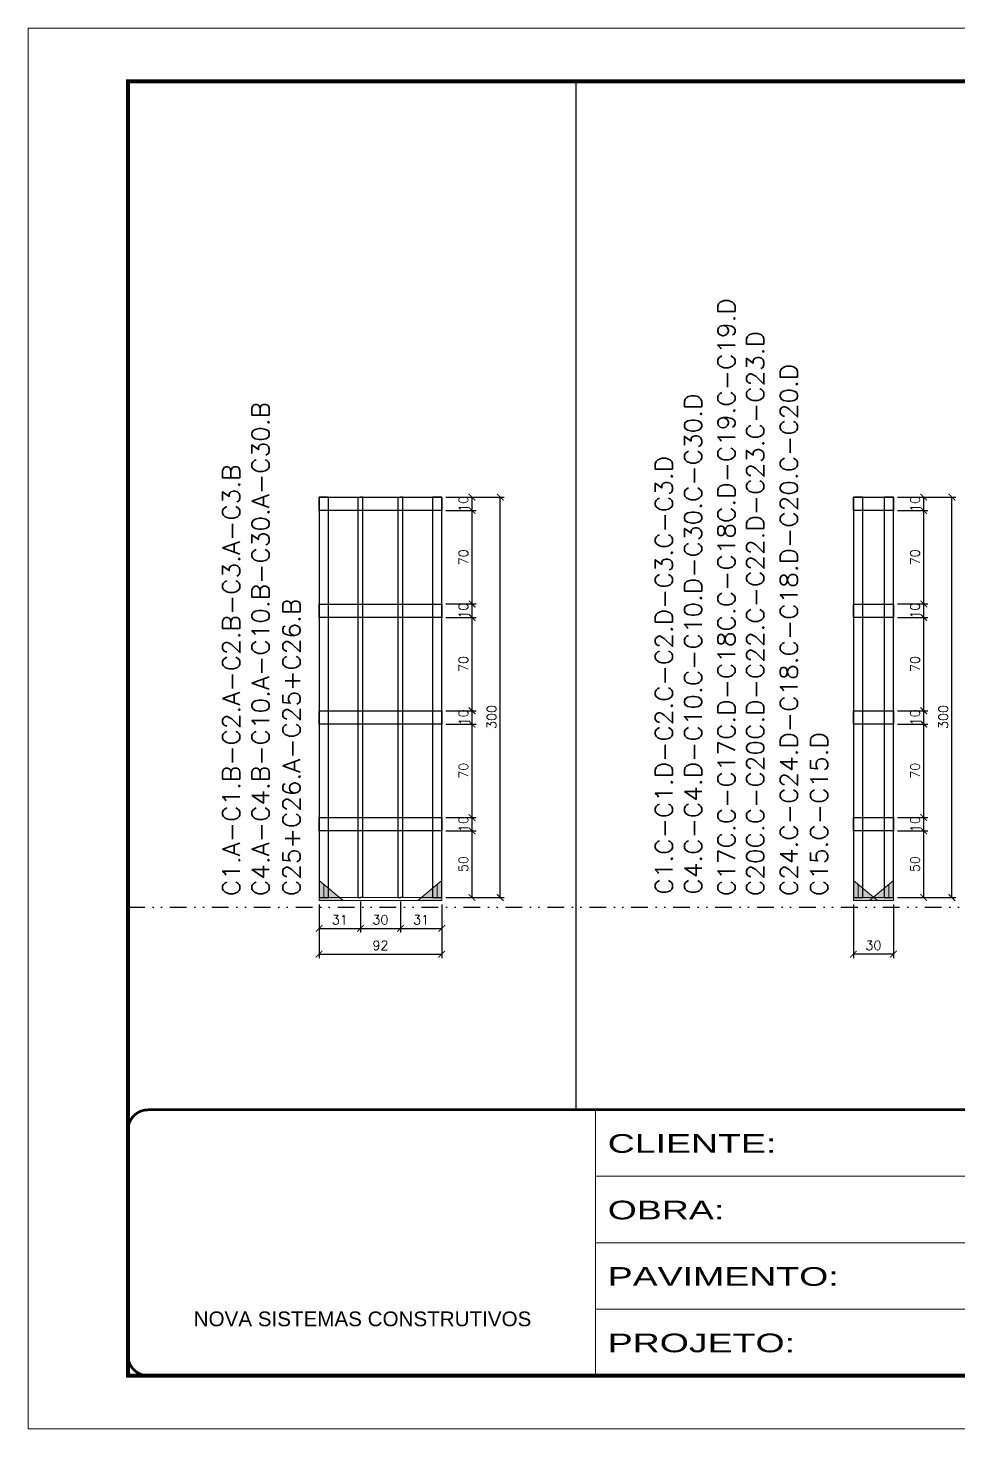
# Model space of a CAD drawing. Extents: x 2949 to 9203, y -16089 to 12527.
# Drawn here: x 7718 to 8416, y -13792 to -12742 of the extents above; entities that cross this region are included whole.
import ezdxf

# ---------------------------------------------------------------- set-up
doc = ezdxf.new("R2010")
doc.units = 0
for name, pattern in [('CONTINUO', [0]), ('DASHED', [0.75, 0.5, -0.25]), ('DIVIDE2', [0.625, 0.25, -0.125, 0, -0.125, 0, -0.125]), ('HIDDEN', [0.375, 0.25, -0.125])]:
    doc.linetypes.add(name, pattern=pattern)
for name, color, linetype in [('COTA', 241, 'Continuous'), ('Nível', 160, 'Continuous'), ('SARR_2.2x10', 60, 'Continuous'), ('SARR_3.5x7', 81, 'Continuous'), ('SARR_7x7', 40, 'Continuous'), ('Texto Nível', 251, 'Continuous')]:
    doc.layers.add(name, color=color, linetype=linetype)
for name, color, linetype, lineweight in [('Folhas', 255, 'Continuous', 9), ('Madeira', 126, 'Continuous', 18), ('Sarr 2.2x7', 40, 'Continuous', 9), ('SARRAFO DE PRESSAO', 251, 'DASHED', 9), ('Texto Seção', 7, 'Continuous', 15)]:
    doc.layers.add(name, color=color, linetype=linetype, lineweight=lineweight)
doc.styles.add('ARIAL', font='arial.ttf')
doc.styles.add('REGUA-120', font='ROMANS.shx', dxfattribs={"height": 15})
doc.styles.add('ROMANS', font='romans.shx')
doc.styles.add('Tecnologia', font='')
doc.styles.get('Tecnologia').set_extended_font_data('Forgotten Futurist')
doc.dimstyles.new('Cota Paínel', dxfattribs={"dimtxt": 7, "dimasz": 5, "dimexe": 3, "dimexo": 3, "dimgap": 3, "dimtad": 1, "dimdec": 1, "dimzin": 12, "dimdsep": 46, "dimtxsty": 'ROMANS', "dimblk": 'ARCHTICK', "dimcen": 0, "dimclrd": 4, "dimclre": 4, "dimclrt": 1, "dimadec": 1, "dimazin": 3, "dimtfac": 1, "dimtdec": 1, "dimtmove": 0, "dimatfit": 3, "dimldrblk": 'OBLIQUE', "dimfxl": 1, "dimtolj": 1, "dimtzin": 12, "dimarcsym": 0})

# ---------------------------------------------------------------- blocks, each defined once
blk = doc.blocks.new('9999999999')
at = {"color": 30, "linetype": 'CONTINUO'}
for p, q in [((98564.6, 34230.2), (98564.6, 34429.4)), ((98564.6, 34379.6), (99584, 34379.6)), ((98564.6, 34329.8), (99488, 34329.8)), ((98564.6, 34280), (99488, 34280))]:
    blk.add_line(p, q, dxfattribs=at)
at = {"color": 30, "linetype": 'CONTINUO', "const_width": 2}
blk.add_lwpolyline([(99584, 34230.2), (99584, 34414.4, 0.414214), (99569, 34429.4), (98229, 34429.4, 0.414214), (98214, 34414.4), (98214, 34245.2, 0.414214), (98229, 34230.2), (99584, 34230.2)], format="xyb", dxfattribs=at)
at = {"layer": 'Folhas'}
blk.add_lwpolyline([(98139, 34190.2), (99624, 34190.2), (99624, 35240.2), (98139, 35240.2)], close=True, dxfattribs=at)
at = {"layer": 'Folhas', "color": 30, "const_width": 3}
blk.add_lwpolyline([(98214, 34230.2), (99584, 34230.2), (99584, 35200.2), (98214, 35200.2)], close=True, dxfattribs=at)
at = {"color": 7, "linetype": 'Continuous', "ltscale": 5, "style": 'ARIAL'}
blk.add_text('NOVA SISTEMAS CONSTRUTIVOS', height=11.059, dxfattribs=at).set_placement((98263.2, 34267.2))
at = {"layer": 'Folhas', "color": 7, "style": 'Tecnologia', "width": 1.5}
for s, p in [('CLIENTE:', (98573.7, 34397.2)), ('OBRA:', (98573.7, 34347.3)), ('PAVIMENTO:', (98573.7, 34297.5)), ('PROJETO:', (98573.7, 34247.7))]:
    blk.add_text(s, height=14, dxfattribs=at).set_placement(p)
blk = doc.blocks.new('_ArchTick')
at = {"color": 0, "linetype": 'ByBlock', "const_width": 0.15}
blk.add_lwpolyline([(-0.5, -0.5), (0.5, 0.5)], dxfattribs=at)
blk = doc.blocks.new('*D3324')
at = {"layer": 'COTA', "color": 4, "lineweight": -2, "transparency": 16777216}
for p, q in [((7966.8, -13396.6), (7966.8, -13419.7)), ((7935.8, -13398.8), (7935.8, -13419.7)), ((7935.8, -13416.7), (7966.8, -13416.7))]:
    blk.add_line(p, q, dxfattribs=at)
at = {"layer": 'Defpoints', "color": 0, "transparency": 16777216}
for p in [(7935.8, -13395.8), (7966.8, -13393.6), (7966.8, -13416.7)]:
    blk.add_point(p, dxfattribs=at)
at = {"layer": 'COTA', "color": 4, "lineweight": -2, "transparency": 16777216, "xscale": 5, "yscale": 5, "zscale": 5, "rotation": 180}
blk.add_blockref('_ArchTick', (7935.8, -13416.7), dxfattribs=at)
at = {"layer": 'COTA', "color": 4, "lineweight": -2, "transparency": 16777216, "xscale": 5, "yscale": 5, "zscale": 5}
blk.add_blockref('_ArchTick', (7966.8, -13416.7), dxfattribs=at)
at = {"layer": 'COTA', "color": 1, "transparency": 16777216, "insert": (7951.3, -13410.2), "char_height": 7, "attachment_point": 5, "style": 'ROMANS'}
blk.add_mtext('\\A1;31', dxfattribs=at)
blk = doc.blocks.new('_Oblique')
at = {"color": 0, "linetype": 'ByBlock', "lineweight": -2}
blk.add_line((-0.5, -0.5), (0.5, 0.5), dxfattribs=at)
blk = doc.blocks.new('*D3325')
at = {"layer": 'COTA', "color": 4, "lineweight": -2, "transparency": 16777216}
for p, q in [((7966.8, -13396.6), (7966.8, -13419.7)), ((7996.8, -13396.6), (7996.8, -13419.7)), ((7966.8, -13416.7), (7996.8, -13416.7))]:
    blk.add_line(p, q, dxfattribs=at)
at = {"layer": 'Defpoints', "color": 0, "transparency": 16777216}
for p in [(7966.8, -13393.6), (7996.8, -13393.6), (7996.8, -13416.7)]:
    blk.add_point(p, dxfattribs=at)
at = {"layer": 'COTA', "color": 4, "lineweight": -2, "transparency": 16777216, "xscale": 5, "yscale": 5, "zscale": 5, "rotation": 180}
blk.add_blockref('_ArchTick', (7966.8, -13416.7), dxfattribs=at)
at = {"layer": 'COTA', "color": 4, "lineweight": -2, "transparency": 16777216, "xscale": 5, "yscale": 5, "zscale": 5}
blk.add_blockref('_ArchTick', (7996.8, -13416.7), dxfattribs=at)
at = {"layer": 'COTA', "color": 1, "transparency": 16777216, "insert": (7981.8, -13410.2), "char_height": 7, "attachment_point": 5, "style": 'ROMANS'}
blk.add_mtext('\\A1;30', dxfattribs=at)
blk = doc.blocks.new('*D3326')
at = {"layer": 'COTA', "color": 4, "lineweight": -2, "transparency": 16777216}
for p, q in [((7996.8, -13396.6), (7996.8, -13419.7)), ((8027.8, -13398.8), (8027.8, -13419.7)), ((7996.8, -13416.7), (8027.8, -13416.7))]:
    blk.add_line(p, q, dxfattribs=at)
at = {"layer": 'Defpoints', "color": 0, "transparency": 16777216}
for p in [(7996.8, -13393.6), (8027.8, -13395.8), (8027.8, -13416.7)]:
    blk.add_point(p, dxfattribs=at)
at = {"layer": 'COTA', "color": 4, "lineweight": -2, "transparency": 16777216, "xscale": 5, "yscale": 5, "zscale": 5, "rotation": 180}
blk.add_blockref('_ArchTick', (7996.8, -13416.7), dxfattribs=at)
at = {"layer": 'COTA', "color": 4, "lineweight": -2, "transparency": 16777216, "xscale": 5, "yscale": 5, "zscale": 5}
blk.add_blockref('_ArchTick', (8027.8, -13416.7), dxfattribs=at)
at = {"layer": 'COTA', "color": 1, "transparency": 16777216, "insert": (8012.3, -13410.2), "char_height": 7, "attachment_point": 5, "style": 'ROMANS'}
blk.add_mtext('\\A1;31', dxfattribs=at)
blk = doc.blocks.new('*D3327')
at = {"layer": 'COTA', "color": 4, "lineweight": -2, "transparency": 16777216}
for p, q in [((7935.8, -13398.8), (7935.8, -13439)), ((8027.8, -13398.8), (8027.8, -13439)), ((7935.8, -13436), (8027.8, -13436))]:
    blk.add_line(p, q, dxfattribs=at)
at = {"layer": 'Defpoints', "color": 0, "transparency": 16777216}
for p in [(7935.8, -13395.8), (8027.8, -13395.8), (8027.8, -13436)]:
    blk.add_point(p, dxfattribs=at)
at = {"layer": 'COTA', "color": 4, "lineweight": -2, "transparency": 16777216, "xscale": 5, "yscale": 5, "zscale": 5, "rotation": 180}
blk.add_blockref('_ArchTick', (7935.8, -13436), dxfattribs=at)
at = {"layer": 'COTA', "color": 4, "lineweight": -2, "transparency": 16777216, "xscale": 5, "yscale": 5, "zscale": 5}
blk.add_blockref('_ArchTick', (8027.8, -13436), dxfattribs=at)
at = {"layer": 'COTA', "color": 1, "transparency": 16777216, "insert": (7981.8, -13429.5), "char_height": 7, "attachment_point": 5, "style": 'ROMANS'}
blk.add_mtext('\\A1;92', dxfattribs=at)
blk = doc.blocks.new('*D3328')
at = {"layer": 'COTA', "color": 4, "lineweight": -2, "transparency": 16777216}
for p, q in [((8030.8, -13343.6), (8053.5, -13343.6)), ((8050.5, -13393.6), (8050.5, -13343.6)), ((8030.8, -13393.6), (8053.5, -13393.6))]:
    blk.add_line(p, q, dxfattribs=at)
at = {"layer": 'Defpoints', "color": 0, "transparency": 16777216}
for p in [(8027.8, -13343.6), (8050.5, -13343.6), (8027.8, -13393.6)]:
    blk.add_point(p, dxfattribs=at)
at = {"layer": 'COTA', "color": 4, "lineweight": -2, "transparency": 16777216, "xscale": 5, "yscale": 5, "zscale": 5}
for p, rotation in [((8050.5, -13343.6), 90), ((8050.5, -13393.6), 270)]:
    blk.add_blockref('_ArchTick', p, dxfattribs=dict(at, rotation=rotation))
at = {"layer": 'COTA', "color": 1, "transparency": 16777216, "insert": (8044, -13368.6), "char_height": 7, "attachment_point": 5, "rotation": 90, "style": 'ROMANS'}
blk.add_mtext('\\A1;50', dxfattribs=at)
blk = doc.blocks.new('*D3329')
at = {"layer": 'COTA', "color": 4, "lineweight": -2, "transparency": 16777216}
for p, q in [((8030.8, -13333.6), (8053.5, -13333.6)), ((8050.5, -13343.6), (8050.5, -13333.6)), ((8030.8, -13343.6), (8053.5, -13343.6))]:
    blk.add_line(p, q, dxfattribs=at)
at = {"layer": 'Defpoints', "color": 0, "transparency": 16777216}
for p in [(8027.8, -13333.6), (8050.5, -13333.6), (8027.8, -13343.6)]:
    blk.add_point(p, dxfattribs=at)
at = {"layer": 'COTA', "color": 4, "lineweight": -2, "transparency": 16777216, "xscale": 5, "yscale": 5, "zscale": 5}
for p, rotation in [((8050.5, -13333.6), 90), ((8050.5, -13343.6), 270)]:
    blk.add_blockref('_ArchTick', p, dxfattribs=dict(at, rotation=rotation))
at = {"layer": 'COTA', "color": 1, "transparency": 16777216, "insert": (8044, -13338.6), "char_height": 7, "attachment_point": 5, "rotation": 90, "style": 'ROMANS'}
blk.add_mtext('\\A1;10', dxfattribs=at)
blk = doc.blocks.new('*D3330')
at = {"layer": 'COTA', "color": 4, "lineweight": -2, "transparency": 16777216}
for p, q in [((8030.8, -13263.6), (8053.5, -13263.6)), ((8050.5, -13333.6), (8050.5, -13263.6)), ((8030.8, -13333.6), (8053.5, -13333.6))]:
    blk.add_line(p, q, dxfattribs=at)
at = {"layer": 'Defpoints', "color": 0, "transparency": 16777216}
for p in [(8027.8, -13263.6), (8050.5, -13263.6), (8027.8, -13333.6)]:
    blk.add_point(p, dxfattribs=at)
at = {"layer": 'COTA', "color": 4, "lineweight": -2, "transparency": 16777216, "xscale": 5, "yscale": 5, "zscale": 5}
for p, rotation in [((8050.5, -13263.6), 90), ((8050.5, -13333.6), 270)]:
    blk.add_blockref('_ArchTick', p, dxfattribs=dict(at, rotation=rotation))
at = {"layer": 'COTA', "color": 1, "transparency": 16777216, "insert": (8044, -13298.6), "char_height": 7, "attachment_point": 5, "rotation": 90, "style": 'ROMANS'}
blk.add_mtext('\\A1;70', dxfattribs=at)
blk = doc.blocks.new('*D3331')
at = {"layer": 'COTA', "color": 4, "lineweight": -2, "transparency": 16777216}
for p, q in [((8030.8, -13253.6), (8053.5, -13253.6)), ((8050.5, -13263.6), (8050.5, -13253.6)), ((8030.8, -13263.6), (8053.5, -13263.6))]:
    blk.add_line(p, q, dxfattribs=at)
at = {"layer": 'Defpoints', "color": 0, "transparency": 16777216}
for p in [(8027.8, -13253.6), (8050.5, -13253.6), (8027.8, -13263.6)]:
    blk.add_point(p, dxfattribs=at)
at = {"layer": 'COTA', "color": 4, "lineweight": -2, "transparency": 16777216, "xscale": 5, "yscale": 5, "zscale": 5}
for p, rotation in [((8050.5, -13253.6), 90), ((8050.5, -13263.6), 270)]:
    blk.add_blockref('_ArchTick', p, dxfattribs=dict(at, rotation=rotation))
at = {"layer": 'COTA', "color": 1, "transparency": 16777216, "insert": (8044, -13258.6), "char_height": 7, "attachment_point": 5, "rotation": 90, "style": 'ROMANS'}
blk.add_mtext('\\A1;10', dxfattribs=at)
blk = doc.blocks.new('*D3332')
at = {"layer": 'COTA', "color": 4, "lineweight": -2, "transparency": 16777216}
for p, q in [((8030.8, -13183.6), (8053.5, -13183.6)), ((8050.5, -13253.6), (8050.5, -13183.6)), ((8030.8, -13253.6), (8053.5, -13253.6))]:
    blk.add_line(p, q, dxfattribs=at)
at = {"layer": 'Defpoints', "color": 0, "transparency": 16777216}
for p in [(8027.8, -13183.6), (8050.5, -13183.6), (8027.8, -13253.6)]:
    blk.add_point(p, dxfattribs=at)
at = {"layer": 'COTA', "color": 4, "lineweight": -2, "transparency": 16777216, "xscale": 5, "yscale": 5, "zscale": 5}
for p, rotation in [((8050.5, -13183.6), 90), ((8050.5, -13253.6), 270)]:
    blk.add_blockref('_ArchTick', p, dxfattribs=dict(at, rotation=rotation))
at = {"layer": 'COTA', "color": 1, "transparency": 16777216, "insert": (8044, -13218.6), "char_height": 7, "attachment_point": 5, "rotation": 90, "style": 'ROMANS'}
blk.add_mtext('\\A1;70', dxfattribs=at)
blk = doc.blocks.new('*D3333')
at = {"layer": 'COTA', "color": 4, "lineweight": -2, "transparency": 16777216}
for p, q in [((8030.8, -13173.6), (8053.5, -13173.6)), ((8050.5, -13183.6), (8050.5, -13173.6)), ((8030.8, -13183.6), (8053.5, -13183.6))]:
    blk.add_line(p, q, dxfattribs=at)
at = {"layer": 'Defpoints', "color": 0, "transparency": 16777216}
for p in [(8027.8, -13173.6), (8050.5, -13173.6), (8027.8, -13183.6)]:
    blk.add_point(p, dxfattribs=at)
at = {"layer": 'COTA', "color": 4, "lineweight": -2, "transparency": 16777216, "xscale": 5, "yscale": 5, "zscale": 5}
for p, rotation in [((8050.5, -13173.6), 90), ((8050.5, -13183.6), 270)]:
    blk.add_blockref('_ArchTick', p, dxfattribs=dict(at, rotation=rotation))
at = {"layer": 'COTA', "color": 1, "transparency": 16777216, "insert": (8044, -13178.6), "char_height": 7, "attachment_point": 5, "rotation": 90, "style": 'ROMANS'}
blk.add_mtext('\\A1;10', dxfattribs=at)
blk = doc.blocks.new('*D3334')
at = {"layer": 'COTA', "color": 4, "lineweight": -2, "transparency": 16777216}
for p, q in [((8030.8, -13103.6), (8053.5, -13103.6)), ((8050.5, -13173.6), (8050.5, -13103.6)), ((8030.8, -13173.6), (8053.5, -13173.6))]:
    blk.add_line(p, q, dxfattribs=at)
at = {"layer": 'Defpoints', "color": 0, "transparency": 16777216}
for p in [(8027.8, -13103.6), (8050.5, -13103.6), (8027.8, -13173.6)]:
    blk.add_point(p, dxfattribs=at)
at = {"layer": 'COTA', "color": 4, "lineweight": -2, "transparency": 16777216, "xscale": 5, "yscale": 5, "zscale": 5}
for p, rotation in [((8050.5, -13103.6), 90), ((8050.5, -13173.6), 270)]:
    blk.add_blockref('_ArchTick', p, dxfattribs=dict(at, rotation=rotation))
at = {"layer": 'COTA', "color": 1, "transparency": 16777216, "insert": (8044, -13138.6), "char_height": 7, "attachment_point": 5, "rotation": 90, "style": 'ROMANS'}
blk.add_mtext('\\A1;70', dxfattribs=at)
blk = doc.blocks.new('*D3335')
at = {"layer": 'COTA', "color": 4, "lineweight": -2, "transparency": 16777216}
for p, q in [((8030.8, -13093.6), (8074.7, -13093.6)), ((8071.7, -13393.7), (8071.7, -13093.6)), ((8030.8, -13393.7), (8074.7, -13393.7))]:
    blk.add_line(p, q, dxfattribs=at)
at = {"layer": 'Defpoints', "color": 0, "transparency": 16777216}
for p in [(8027.8, -13093.6), (8071.7, -13093.6), (8027.8, -13393.7)]:
    blk.add_point(p, dxfattribs=at)
at = {"layer": 'COTA', "color": 4, "lineweight": -2, "transparency": 16777216, "xscale": 5, "yscale": 5, "zscale": 5}
for p, rotation in [((8071.7, -13093.6), 90), ((8071.7, -13393.7), 270)]:
    blk.add_blockref('_ArchTick', p, dxfattribs=dict(at, rotation=rotation))
at = {"layer": 'COTA', "color": 1, "transparency": 16777216, "insert": (8065.2, -13258.3), "char_height": 7, "attachment_point": 5, "rotation": 90, "style": 'ROMANS'}
blk.add_mtext('\\A1;300', dxfattribs=at)
blk = doc.blocks.new('*D3336')
at = {"layer": 'COTA', "color": 4, "lineweight": -2, "transparency": 16777216}
for p, q in [((8030.8, -13093.6), (8053.5, -13093.6)), ((8030.8, -13103.6), (8053.5, -13103.6)), ((8050.5, -13103.6), (8050.5, -13093.6))]:
    blk.add_line(p, q, dxfattribs=at)
at = {"layer": 'Defpoints', "color": 0, "transparency": 16777216}
for p in [(8027.8, -13093.6), (8027.8, -13103.6), (8050.5, -13093.6)]:
    blk.add_point(p, dxfattribs=at)
at = {"layer": 'COTA', "color": 4, "lineweight": -2, "transparency": 16777216, "xscale": 5, "yscale": 5, "zscale": 5}
for p, rotation in [((8050.5, -13093.6), 90), ((8050.5, -13103.6), 270)]:
    blk.add_blockref('_ArchTick', p, dxfattribs=dict(at, rotation=rotation))
at = {"layer": 'COTA', "color": 1, "transparency": 16777216, "insert": (8044, -13098.6), "char_height": 7, "attachment_point": 5, "rotation": 90, "style": 'ROMANS'}
blk.add_mtext('\\A1;10', dxfattribs=at)
blk = doc.blocks.new('*D3337')
at = {"layer": 'COTA', "color": 4, "lineweight": -2, "transparency": 16777216}
for p, q in [((8336.5, -13398.8), (8336.5, -13439)), ((8366.5, -13398.8), (8366.5, -13439)), ((8366.5, -13436), (8336.5, -13436))]:
    blk.add_line(p, q, dxfattribs=at)
at = {"layer": 'Defpoints', "color": 0, "transparency": 16777216}
for p in [(8336.5, -13395.8), (8366.5, -13395.8), (8336.5, -13436)]:
    blk.add_point(p, dxfattribs=at)
at = {"layer": 'COTA', "color": 4, "lineweight": -2, "transparency": 16777216, "xscale": 5, "yscale": 5, "zscale": 5, "rotation": 180}
blk.add_blockref('_ArchTick', (8336.5, -13436), dxfattribs=at)
at = {"layer": 'COTA', "color": 4, "lineweight": -2, "transparency": 16777216, "xscale": 5, "yscale": 5, "zscale": 5}
blk.add_blockref('_ArchTick', (8366.5, -13436), dxfattribs=at)
at = {"layer": 'COTA', "color": 1, "transparency": 16777216, "insert": (8351.5, -13429.5), "char_height": 7, "attachment_point": 5, "style": 'ROMANS'}
blk.add_mtext('\\A1;30', dxfattribs=at)
blk = doc.blocks.new('*D3338')
at = {"layer": 'COTA', "color": 4, "lineweight": -2, "transparency": 16777216}
for p, q in [((8369.5, -13343.6), (8392.2, -13343.6)), ((8389.2, -13393.6), (8389.2, -13343.6)), ((8369.5, -13393.6), (8392.2, -13393.6))]:
    blk.add_line(p, q, dxfattribs=at)
at = {"layer": 'Defpoints', "color": 0, "transparency": 16777216}
for p in [(8366.5, -13343.6), (8389.2, -13343.6), (8366.5, -13393.6)]:
    blk.add_point(p, dxfattribs=at)
at = {"layer": 'COTA', "color": 4, "lineweight": -2, "transparency": 16777216, "xscale": 5, "yscale": 5, "zscale": 5}
for p, rotation in [((8389.2, -13343.6), 90), ((8389.2, -13393.6), 270)]:
    blk.add_blockref('_ArchTick', p, dxfattribs=dict(at, rotation=rotation))
at = {"layer": 'COTA', "color": 1, "transparency": 16777216, "insert": (8382.7, -13368.6), "char_height": 7, "attachment_point": 5, "rotation": 90, "style": 'ROMANS'}
blk.add_mtext('\\A1;50', dxfattribs=at)
blk = doc.blocks.new('*D3339')
at = {"layer": 'COTA', "color": 4, "lineweight": -2, "transparency": 16777216}
for p, q in [((8369.5, -13333.6), (8392.2, -13333.6)), ((8389.2, -13343.6), (8389.2, -13333.6)), ((8369.5, -13343.6), (8392.2, -13343.6))]:
    blk.add_line(p, q, dxfattribs=at)
at = {"layer": 'Defpoints', "color": 0, "transparency": 16777216}
for p in [(8366.5, -13333.6), (8389.2, -13333.6), (8366.5, -13343.6)]:
    blk.add_point(p, dxfattribs=at)
at = {"layer": 'COTA', "color": 4, "lineweight": -2, "transparency": 16777216, "xscale": 5, "yscale": 5, "zscale": 5}
for p, rotation in [((8389.2, -13333.6), 90), ((8389.2, -13343.6), 270)]:
    blk.add_blockref('_ArchTick', p, dxfattribs=dict(at, rotation=rotation))
at = {"layer": 'COTA', "color": 1, "transparency": 16777216, "insert": (8382.7, -13338.6), "char_height": 7, "attachment_point": 5, "rotation": 90, "style": 'ROMANS'}
blk.add_mtext('\\A1;10', dxfattribs=at)
blk = doc.blocks.new('*D3340')
at = {"layer": 'COTA', "color": 4, "lineweight": -2, "transparency": 16777216}
for p, q in [((8369.5, -13263.6), (8392.2, -13263.6)), ((8389.2, -13333.6), (8389.2, -13263.6)), ((8369.5, -13333.6), (8392.2, -13333.6))]:
    blk.add_line(p, q, dxfattribs=at)
at = {"layer": 'Defpoints', "color": 0, "transparency": 16777216}
for p in [(8366.5, -13263.6), (8389.2, -13263.6), (8366.5, -13333.6)]:
    blk.add_point(p, dxfattribs=at)
at = {"layer": 'COTA', "color": 4, "lineweight": -2, "transparency": 16777216, "xscale": 5, "yscale": 5, "zscale": 5}
for p, rotation in [((8389.2, -13263.6), 90), ((8389.2, -13333.6), 270)]:
    blk.add_blockref('_ArchTick', p, dxfattribs=dict(at, rotation=rotation))
at = {"layer": 'COTA', "color": 1, "transparency": 16777216, "insert": (8382.7, -13298.6), "char_height": 7, "attachment_point": 5, "rotation": 90, "style": 'ROMANS'}
blk.add_mtext('\\A1;70', dxfattribs=at)
blk = doc.blocks.new('*D3341')
at = {"layer": 'COTA', "color": 4, "lineweight": -2, "transparency": 16777216}
for p, q in [((8369.5, -13253.6), (8392.2, -13253.6)), ((8389.2, -13263.6), (8389.2, -13253.6)), ((8369.5, -13263.6), (8392.2, -13263.6))]:
    blk.add_line(p, q, dxfattribs=at)
at = {"layer": 'Defpoints', "color": 0, "transparency": 16777216}
for p in [(8366.5, -13253.6), (8389.2, -13253.6), (8366.5, -13263.6)]:
    blk.add_point(p, dxfattribs=at)
at = {"layer": 'COTA', "color": 4, "lineweight": -2, "transparency": 16777216, "xscale": 5, "yscale": 5, "zscale": 5}
for p, rotation in [((8389.2, -13253.6), 90), ((8389.2, -13263.6), 270)]:
    blk.add_blockref('_ArchTick', p, dxfattribs=dict(at, rotation=rotation))
at = {"layer": 'COTA', "color": 1, "transparency": 16777216, "insert": (8382.7, -13258.6), "char_height": 7, "attachment_point": 5, "rotation": 90, "style": 'ROMANS'}
blk.add_mtext('\\A1;10', dxfattribs=at)
blk = doc.blocks.new('*D3342')
at = {"layer": 'COTA', "color": 4, "lineweight": -2, "transparency": 16777216}
for p, q in [((8369.5, -13183.6), (8392.2, -13183.6)), ((8389.2, -13253.6), (8389.2, -13183.6)), ((8369.5, -13253.6), (8392.2, -13253.6))]:
    blk.add_line(p, q, dxfattribs=at)
at = {"layer": 'Defpoints', "color": 0, "transparency": 16777216}
for p in [(8366.5, -13183.6), (8389.2, -13183.6), (8366.5, -13253.6)]:
    blk.add_point(p, dxfattribs=at)
at = {"layer": 'COTA', "color": 4, "lineweight": -2, "transparency": 16777216, "xscale": 5, "yscale": 5, "zscale": 5}
for p, rotation in [((8389.2, -13183.6), 90), ((8389.2, -13253.6), 270)]:
    blk.add_blockref('_ArchTick', p, dxfattribs=dict(at, rotation=rotation))
at = {"layer": 'COTA', "color": 1, "transparency": 16777216, "insert": (8382.7, -13218.6), "char_height": 7, "attachment_point": 5, "rotation": 90, "style": 'ROMANS'}
blk.add_mtext('\\A1;70', dxfattribs=at)
blk = doc.blocks.new('*D3343')
at = {"layer": 'COTA', "color": 4, "lineweight": -2, "transparency": 16777216}
for p, q in [((8369.5, -13173.6), (8392.2, -13173.6)), ((8389.2, -13183.6), (8389.2, -13173.6)), ((8369.5, -13183.6), (8392.2, -13183.6))]:
    blk.add_line(p, q, dxfattribs=at)
at = {"layer": 'Defpoints', "color": 0, "transparency": 16777216}
for p in [(8366.5, -13173.6), (8389.2, -13173.6), (8366.5, -13183.6)]:
    blk.add_point(p, dxfattribs=at)
at = {"layer": 'COTA', "color": 4, "lineweight": -2, "transparency": 16777216, "xscale": 5, "yscale": 5, "zscale": 5}
for p, rotation in [((8389.2, -13173.6), 90), ((8389.2, -13183.6), 270)]:
    blk.add_blockref('_ArchTick', p, dxfattribs=dict(at, rotation=rotation))
at = {"layer": 'COTA', "color": 1, "transparency": 16777216, "insert": (8382.7, -13178.6), "char_height": 7, "attachment_point": 5, "rotation": 90, "style": 'ROMANS'}
blk.add_mtext('\\A1;10', dxfattribs=at)
blk = doc.blocks.new('*D3344')
at = {"layer": 'COTA', "color": 4, "lineweight": -2, "transparency": 16777216}
for p, q in [((8369.5, -13103.6), (8392.2, -13103.6)), ((8389.2, -13173.6), (8389.2, -13103.6)), ((8369.5, -13173.6), (8392.2, -13173.6))]:
    blk.add_line(p, q, dxfattribs=at)
at = {"layer": 'Defpoints', "color": 0, "transparency": 16777216}
for p in [(8366.5, -13103.6), (8389.2, -13103.6), (8366.5, -13173.6)]:
    blk.add_point(p, dxfattribs=at)
at = {"layer": 'COTA', "color": 4, "lineweight": -2, "transparency": 16777216, "xscale": 5, "yscale": 5, "zscale": 5}
for p, rotation in [((8389.2, -13103.6), 90), ((8389.2, -13173.6), 270)]:
    blk.add_blockref('_ArchTick', p, dxfattribs=dict(at, rotation=rotation))
at = {"layer": 'COTA', "color": 1, "transparency": 16777216, "insert": (8382.7, -13138.6), "char_height": 7, "attachment_point": 5, "rotation": 90, "style": 'ROMANS'}
blk.add_mtext('\\A1;70', dxfattribs=at)
blk = doc.blocks.new('*D3345')
at = {"layer": 'COTA', "color": 4, "lineweight": -2, "transparency": 16777216}
for p, q in [((8369.5, -13093.6), (8413.4, -13093.6)), ((8410.4, -13393.7), (8410.4, -13093.6)), ((8369.5, -13393.7), (8413.4, -13393.7))]:
    blk.add_line(p, q, dxfattribs=at)
at = {"layer": 'Defpoints', "color": 0, "transparency": 16777216}
for p in [(8366.5, -13093.6), (8410.4, -13093.6), (8366.5, -13393.7)]:
    blk.add_point(p, dxfattribs=at)
at = {"layer": 'COTA', "color": 4, "lineweight": -2, "transparency": 16777216, "xscale": 5, "yscale": 5, "zscale": 5}
for p, rotation in [((8410.4, -13093.6), 90), ((8410.4, -13393.7), 270)]:
    blk.add_blockref('_ArchTick', p, dxfattribs=dict(at, rotation=rotation))
at = {"layer": 'COTA', "color": 1, "transparency": 16777216, "insert": (8403.9, -13258.3), "char_height": 7, "attachment_point": 5, "rotation": 90, "style": 'ROMANS'}
blk.add_mtext('\\A1;300', dxfattribs=at)
blk = doc.blocks.new('*D3346')
at = {"layer": 'COTA', "color": 4, "lineweight": -2, "transparency": 16777216}
for p, q in [((8369.5, -13093.6), (8392.2, -13093.6)), ((8369.5, -13103.6), (8392.2, -13103.6)), ((8389.2, -13103.6), (8389.2, -13093.6))]:
    blk.add_line(p, q, dxfattribs=at)
at = {"layer": 'Defpoints', "color": 0, "transparency": 16777216}
for p in [(8366.5, -13093.6), (8366.5, -13103.6), (8389.2, -13093.6)]:
    blk.add_point(p, dxfattribs=at)
at = {"layer": 'COTA', "color": 4, "lineweight": -2, "transparency": 16777216, "xscale": 5, "yscale": 5, "zscale": 5}
for p, rotation in [((8389.2, -13093.6), 90), ((8389.2, -13103.6), 270)]:
    blk.add_blockref('_ArchTick', p, dxfattribs=dict(at, rotation=rotation))
at = {"layer": 'COTA', "color": 1, "transparency": 16777216, "insert": (8382.7, -13098.6), "char_height": 7, "attachment_point": 5, "rotation": 90, "style": 'ROMANS'}
blk.add_mtext('\\A1;10', dxfattribs=at)

msp = doc.modelspace()

# ---------------------------------------------------------------- hatches: boundary and pattern name
at = {"layer": 'Madeira'}
h = msp.add_hatch(color=252, dxfattribs=at)
h.dxf.hatch_style = 2
h.paths.add_polyline_path([(7935.78, -13380.83), (7935.78, -13395.83), (7953.78, -13395.83)])
h = msp.add_hatch(color=252, dxfattribs=at)
h.dxf.hatch_style = 2
h.paths.add_polyline_path([(8027.78, -13380.83), (8027.78, -13395.83), (8009.78, -13395.83)])
h = msp.add_hatch(color=252, dxfattribs=at)
h.dxf.hatch_style = 2
h.paths.add_polyline_path([(8336.53, -13380.83), (8336.53, -13395.83), (8354.53, -13395.83)])
h = msp.add_hatch(color=252, dxfattribs=at)
h.dxf.hatch_style = 2
h.paths.add_polyline_path([(8366.53, -13380.83), (8366.53, -13395.83), (8348.53, -13395.83)])

# ---------------------------------------------------------------- linework, layer by layer
at = {"layer": 'Madeira', "color": 250, "linetype": 'HIDDEN'}
for p, q in [((7939.28, -13384.33), (7939.28, -13393.63)), ((8024.28, -13384.33), (8024.28, -13393.63)), ((7945.61, -13393.63), (7935.78, -13393.63)), ((7945.61, -13393.63), (7935.78, -13393.63)), ((8017.95, -13393.63), (8027.78, -13393.63)), ((8017.95, -13393.63), (8027.78, -13393.63))]:
    msp.add_line(p, q, dxfattribs=at)
at = {"layer": 'Madeira', "color": 1, "linetype": 'HIDDEN'}
for p, q in [((7939.28, -13384.33), (7939.28, -13393.63)), ((8024.28, -13384.33), (8024.28, -13393.63)), ((8340.03, -13384.33), (8340.03, -13393.63)), ((8340.03, -13384.33), (8340.03, -13393.63)), ((8363.03, -13384.33), (8363.03, -13393.63)), ((8363.03, -13384.33), (8363.03, -13393.63)), ((7951.58, -13393.63), (7935.78, -13393.63)), ((7942.78, -13387.84), (7942.78, -13393.63)), ((8011.98, -13393.63), (8027.78, -13393.63)), ((8346.36, -13393.63), (8336.53, -13393.63)), ((8346.36, -13393.63), (8336.53, -13393.63)), ((8352.33, -13393.63), (8336.53, -13393.63)), ((8343.53, -13387.84), (8343.53, -13393.63)), ((8350.73, -13393.63), (8366.53, -13393.63)), ((8356.7, -13393.63), (8366.53, -13393.63)), ((8356.7, -13393.63), (8366.53, -13393.63))]:
    msp.add_line(p, q, dxfattribs=at)
at = {"layer": 'Madeira', "color": 250}
msp.add_line((7935.78, -13393.63), (7935.78, -13395.83), dxfattribs=at)
msp.add_line((7935.78, -13393.63), (7935.78, -13395.83), dxfattribs=at)
msp.add_line((7935.78, -13393.63), (7935.78, -13395.83), dxfattribs=at)
at = {"layer": 'Madeira'}
msp.add_line((8336.53, -13393.63), (8336.53, -13395.83), dxfattribs=at)
msp.add_line((8336.53, -13393.63), (8336.53, -13395.83), dxfattribs=at)
msp.add_line((8336.53, -13393.63), (8336.53, -13395.83), dxfattribs=at)
at = {"layer": 'Madeira', "color": 0}
for points in [[(7935.78, -13380.83), (7935.78, -13395.83), (7953.78, -13395.83), (7935.78, -13380.83)], [(8027.78, -13380.83), (8027.78, -13395.83), (8009.78, -13395.83), (8027.78, -13380.83)], [(8336.53, -13380.83), (8336.53, -13395.83), (8354.53, -13395.83), (8336.53, -13380.83)], [(8366.53, -13380.83), (8366.53, -13395.83), (8348.53, -13395.83), (8366.53, -13380.83)]]:
    msp.add_lwpolyline(points, dxfattribs=at)
at = {"layer": 'Nível', "color": 4, "linetype": 'DIVIDE2', "ltscale": 50}
msp.add_line((7792.53, -13400.83), (9162.53, -13400.83), dxfattribs=at)
at = {"layer": 'Sarr 2.2x7'}
for points in [[(8027.78, -13393.63), (7935.78, -13393.63), (7935.78, -13395.83), (8027.78, -13395.83)], [(8366.53, -13393.63), (8336.53, -13393.63), (8336.53, -13395.83), (8366.53, -13395.83)]]:
    msp.add_lwpolyline(points, close=True, dxfattribs=at)
at = {"layer": 'SARR_2.2x10'}
for points in [[(7935.78, -13093.6), (8027.78, -13093.6), (8027.78, -13103.6), (7935.78, -13103.6)], [(8336.53, -13093.6), (8366.53, -13093.6), (8366.53, -13103.6), (8336.53, -13103.6)], [(7935.78, -13173.63), (8027.78, -13173.63), (8027.78, -13183.63), (7935.78, -13183.63)], [(8336.53, -13173.64), (8366.53, -13173.64), (8366.53, -13183.64), (8336.53, -13183.64)], [(7935.78, -13253.63), (8027.78, -13253.63), (8027.78, -13263.63), (7935.78, -13263.63)], [(8336.53, -13253.64), (8366.53, -13253.64), (8366.53, -13263.64), (8336.53, -13263.64)], [(7935.78, -13333.63), (8027.78, -13333.63), (8027.78, -13343.63), (7935.78, -13343.63)], [(8336.53, -13333.64), (8366.53, -13333.64), (8366.53, -13343.64), (8336.53, -13343.64)]]:
    msp.add_lwpolyline(points, close=True, dxfattribs=at)
at = {"layer": 'SARR_3.5x7'}
for p, q in [((7965.03, -13393.63), (7965.03, -13093.6)), ((7965.03, -13093.6), (7966.78, -13093.6)), ((7968.53, -13093.6), (7966.78, -13093.6)), ((7968.53, -13393.63), (7968.53, -13093.6)), ((7995.16, -13393.63), (7995.16, -13093.6)), ((7995.16, -13093.6), (7996.91, -13093.6)), ((7998.66, -13093.6), (7996.91, -13093.6)), ((7998.66, -13393.63), (7998.66, -13093.6)), ((7965.03, -13393.63), (7966.78, -13393.63)), ((7968.53, -13393.63), (7966.78, -13393.63)), ((7995.16, -13393.63), (7996.91, -13393.63)), ((7998.66, -13393.63), (7996.91, -13393.63))]:
    msp.add_line(p, q, dxfattribs=at)
at = {"layer": 'SARR_7x7'}
for points in [[(7935.78, -13393.63), (7942.78, -13393.63), (7942.78, -13093.6), (7935.78, -13093.6)], [(8020.78, -13393.63), (8027.78, -13393.63), (8027.78, -13093.6), (8020.78, -13093.6)], [(8336.53, -13393.63), (8343.53, -13393.63), (8343.53, -13093.63), (8336.53, -13093.63)], [(8359.53, -13393.63), (8366.53, -13393.63), (8366.53, -13093.63), (8359.53, -13093.63)]]:
    msp.add_lwpolyline(points, close=True, dxfattribs=at)
at = {"layer": 'Texto Nível'}
msp.add_line((8128.56, -13552.67), (8128.56, -12781.92), dxfattribs=at)

# ---------------------------------------------------------------- block references
at = {"layer": 'SARRAFO DE PRESSAO', "color": 6, "linetype": 'ByBlock'}
msp.add_blockref('9999999999', (-90421.44, -47982.12), dxfattribs=at)

# ---------------------------------------------------------------- texts
at = {"layer": 'Texto Seção', "style": 'REGUA-120', "width": 1.05}
for s, p in [('C17C.C-C17C.D-C18C.C-C18C.D-C19.C-C19.D', (8247.74, -13392.54)), ('C20C.C-C20C.D-C22.C-C22.D-C23.C-C23.D', (8269.44, -13392.54)), ('C24.C-C24.D-C18.C-C18.D-C20.C-C20.D', (8294.61, -13392.54)), ('C4.C-C4.D-C10.C-C10.D-C30.C-C30.D', (8222.8, -13391.44)), ('C4.A-C4.B-C10.A-C10.B-C30.A-C30.B', (7898.43, -13392.54)), ('C1.A-C1.B-C2.A-C2.B-C3.A-C3.B', (7876.5, -13392.54)), ('C1.C-C1.D-C2.C-C2.D-C3.C-C3.D', (8200.86, -13391.44)), ('C25+C26.A-C25+C26.B', (7921.63, -13392.54)), ('C15.C-C15.D', (8317.19, -13392.54))]:
    msp.add_text(s, height=13, rotation=90, dxfattribs=at).set_placement(p)

# ---------------------------------------------------------------- dimensions: what is measured, and where the dimension line sits
at = {"layer": 'COTA'}
for base, p1, p2, picture, middle in [((8050.48, -13093.6), (8027.78, -13103.6), (8027.78, -13093.6), '*D3336', (8050.48, -13098.6)), ((8071.69, -13093.63), (8027.78, -13393.67), (8027.78, -13093.63), '*D3335', (8071.69, -13258.33)), ((8389.23, -13093.6), (8366.53, -13103.6), (8366.53, -13093.6), '*D3346', (8389.23, -13098.6)), ((8410.44, -13093.64), (8366.53, -13393.67), (8366.53, -13093.64), '*D3345', (8410.44, -13258.34)), ((8050.48, -13173.63), (8027.78, -13183.63), (8027.78, -13173.63), '*D3333', (8050.48, -13178.63)), ((8389.23, -13173.64), (8366.53, -13183.64), (8366.53, -13173.64), '*D3343', (8389.23, -13178.64)), ((8050.48, -13253.63), (8027.78, -13263.63), (8027.78, -13253.63), '*D3331', (8050.48, -13258.63)), ((8389.23, -13253.64), (8366.53, -13263.64), (8366.53, -13253.64), '*D3341', (8389.23, -13258.64)), ((8050.48, -13333.63), (8027.78, -13343.63), (8027.78, -13333.63), '*D3329', (8050.48, -13338.63)), ((8389.23, -13333.64), (8366.53, -13343.64), (8366.53, -13333.64), '*D3339', (8389.23, -13338.64))]:
    dim = msp.add_linear_dim(base=base, p1=p1, p2=p2, angle=90, dimstyle='Cota Paínel', dxfattribs=at)
    dim.commit()
    dim.dimension.update_dxf_attribs({"geometry": picture, "text_midpoint": middle, "dimtype": 160})
for base, p1, p2, angle, picture, middle in [((8050.48, -13103.64), (8027.78, -13173.63), (8027.78, -13103.64), 90, '*D3334', (8043.98, -13138.63)), ((8389.23, -13103.64), (8366.53, -13173.64), (8366.53, -13103.64), 90, '*D3344', (8382.73, -13138.64)), ((8050.48, -13183.63), (8027.78, -13253.63), (8027.78, -13183.63), 90, '*D3332', (8043.98, -13218.63)), ((8389.23, -13183.64), (8366.53, -13253.64), (8366.53, -13183.64), 90, '*D3342', (8382.73, -13218.64)), ((8050.48, -13263.63), (8027.78, -13333.63), (8027.78, -13263.63), 90, '*D3330', (8043.98, -13298.63)), ((8389.23, -13263.64), (8366.53, -13333.64), (8366.53, -13263.64), 90, '*D3340', (8382.73, -13298.64)), ((8050.48, -13343.63), (8027.78, -13393.63), (8027.78, -13343.63), 90, '*D3328', (8043.98, -13368.63)), ((8389.23, -13343.64), (8366.53, -13393.64), (8366.53, -13343.64), 90, '*D3338', (8382.73, -13368.64)), ((8336.53, -13436.01), (8366.53, -13395.83), (8336.53, -13395.83), 180, '*D3337', (8351.53, -13429.51))]:
    dim = msp.add_linear_dim(base=base, p1=p1, p2=p2, angle=angle, dimstyle='Cota Paínel', dxfattribs=at)
    dim.commit()
    dim.dimension.update_dxf_attribs({"geometry": picture, "text_midpoint": middle})
for base, p1, p2, picture, middle in [((7966.78, -13416.66), (7935.78, -13395.83), (7966.78, -13393.63), '*D3324', (7951.28, -13410.16)), ((8027.78, -13436.01), (7935.78, -13395.83), (8027.78, -13395.83), '*D3327', (7981.78, -13429.51)), ((7996.78, -13416.66), (7966.78, -13393.63), (7996.78, -13393.63), '*D3325', (7981.78, -13410.16)), ((8027.78, -13416.66), (7996.78, -13393.63), (8027.78, -13395.83), '*D3326', (8012.28, -13410.16))]:
    dim = msp.add_linear_dim(base=base, p1=p1, p2=p2, dimstyle='Cota Paínel', dxfattribs=at)
    dim.commit()
    dim.dimension.update_dxf_attribs({"geometry": picture, "text_midpoint": middle})

doc.saveas('drawing.dxf')
